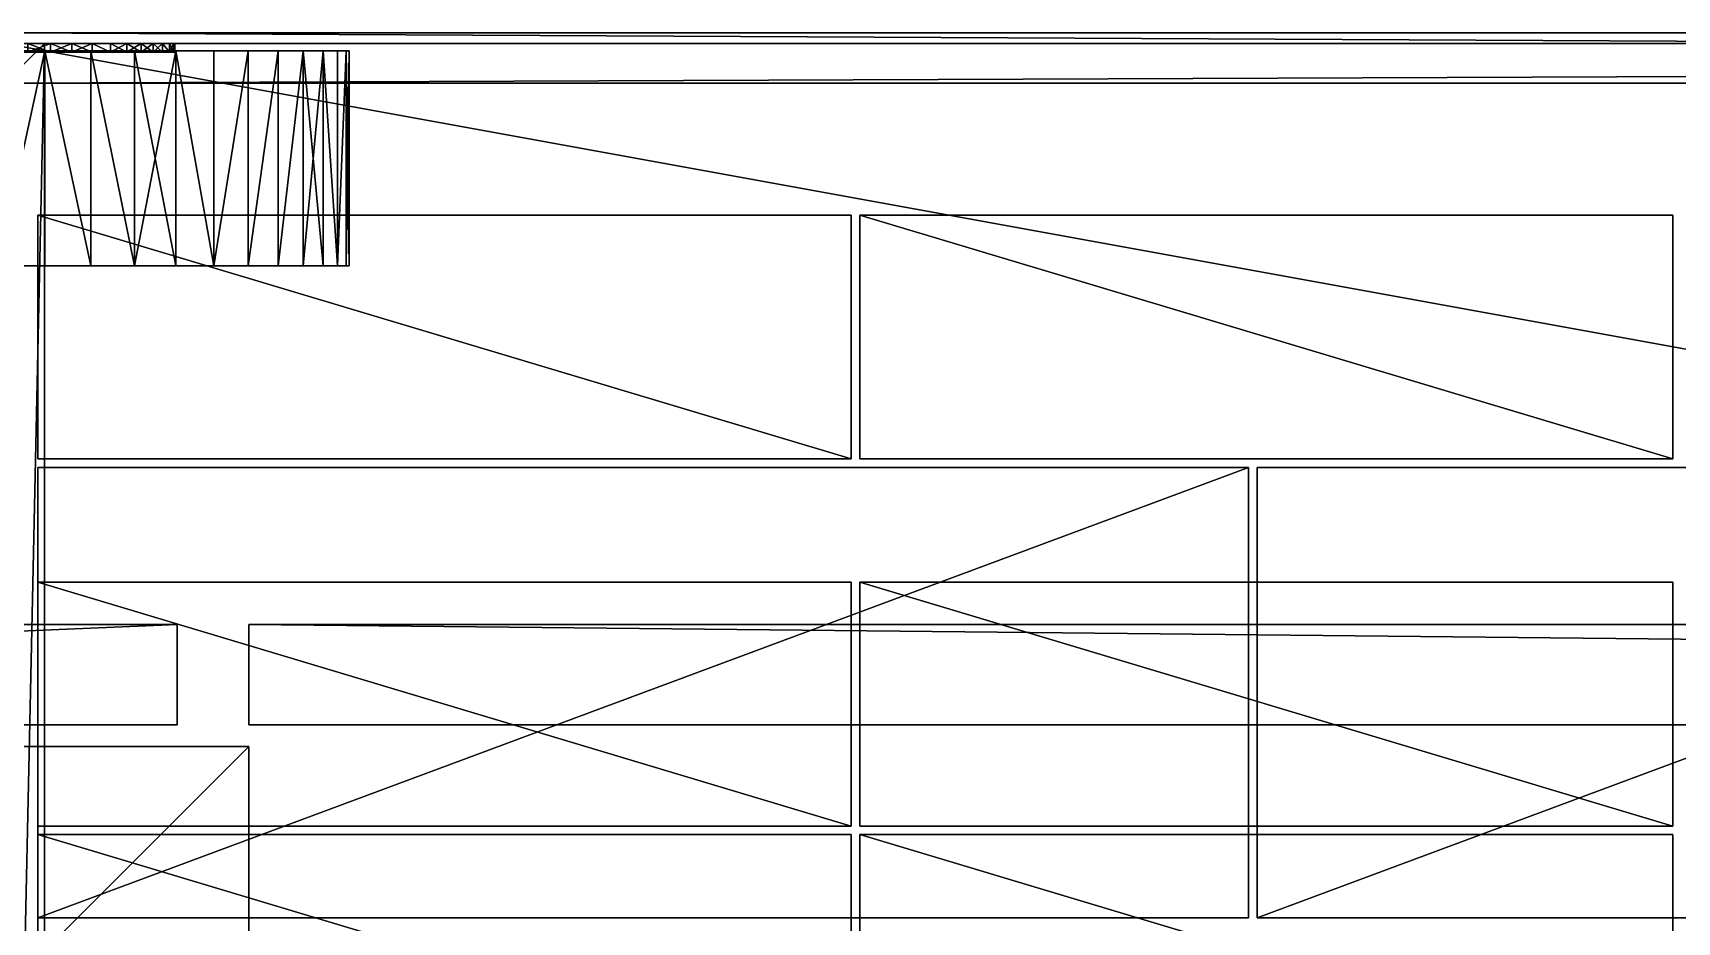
# Model space of a CAD drawing. Header units: millimetres. Extents: x -3100 to 14040, y -1280 to 1295.
# Drawn here: x -1 to 2292, y 55 to 1295 of the extents above; entities that cross this region are included whole.
import ezdxf

# ---------------------------------------------------------------- set-up
doc = ezdxf.new("R2010")
doc.units = ezdxf.units.MM

msp = doc.modelspace()

# ---------------------------------------------------------------- linework, layer by layer
at = {"layer": 'CAD_75LAB'}
for points in [[(14040, 1295, 1250), (-40, 1295, 1250), (-40, 1295, 1320)], [(14040, 1295, 1320), (14040, 1295, 1250), (-40, 1295, 1320)], [(14040, 1225, 1250), (-40, 1225, 1250), (-40, 1295, 1250)], [(14040, 1295, 1250), (14040, 1225, 1250), (-40, 1295, 1250)], [(14040, 1225, 1320), (-40, 1295, 1320), (-40, 1225, 1320)], [(14040, 1295, 1320), (-40, 1295, 1320), (14040, 1225, 1320)], [(435.91, 1270, 606.36), (-475.91, 1270, 152.33), (-50.18, 1270, 1077.7)], [(435.91, 1270, 606.36), (-50.18, 1270, 2.3), (-475.91, 1270, 152.33)], [(23.38, 1280, 269.84), (-41.02, 1280, 248.92), (-207.75, 1280, 263.24)], [(81.36, 1280, 304.81), (23.38, 1280, 269.84), (-207.75, 1280, 263.24)], [(23.38, 1280, 810.16), (-207.75, 1280, 263.24), (-175.5, 1280, 827.24)], [(23.38, 1280, 810.16), (81.36, 1280, 304.81), (-207.75, 1280, 263.24)], [(23.38, 1268, 269.84), (-207.75, 1268, 263.24), (-41.02, 1268, 248.92)], [(81.36, 1268, 304.81), (-207.75, 1268, 263.24), (23.38, 1268, 269.84)], [(23.38, 1268, 810.16), (-175.5, 1268, 827.24), (-207.75, 1268, 263.24)], [(23.38, 1268, 810.16), (-207.75, 1268, 263.24), (81.36, 1268, 304.81)], [(23.38, 1280, 810.16), (-175.5, 1280, 827.24), (-41.02, 1280, 831.08)], [(23.38, 1268, 810.16), (-41.02, 1268, 831.08), (-175.5, 1268, 827.24)], [(-50.18, 970, 1077.7), (15.52, 970, 1067.5), (15.52, 1270, 1067.5)], [(-50.18, 970, 1077.7), (15.52, 1270, 1067.5), (-50.18, 1270, 1077.7)], [(-50.18, 970, 2.3), (-50.18, 1270, 2.3), (15.52, 1270, 12.5)], [(15.52, 970, 12.5), (-50.18, 970, 2.3), (15.52, 1270, 12.5)], [(198.28, 1270, 89.85), (15.52, 1270, 12.5), (-50.18, 1270, 2.3)], [(435.91, 1270, 606.36), (198.28, 1270, 89.85), (-50.18, 1270, 2.3)], [(140.7, 1270, 1023.39), (-50.18, 1270, 1077.7), (15.52, 1270, 1067.5)], [(198.28, 1270, 990.15), (-50.18, 1270, 1077.7), (140.7, 1270, 1023.39)], [(299.06, 1270, 903.8), (-50.18, 1270, 1077.7), (198.28, 1270, 990.15)], [(299.06, 1270, 903.8), (435.91, 1270, 606.36), (-50.18, 1270, 1077.7)], [(23.38, 1280, 269.84), (-8.22, 1280, 257.54), (-41.02, 1280, 248.92)], [(23.38, 1280, 810.16), (-41.02, 1280, 831.08), (-8.22, 1280, 822.46)], [(23.38, 1268, 269.84), (-41.02, 1268, 248.92), (-8.22, 1268, 257.54)], [(23.38, 1268, 810.16), (-8.22, 1268, 822.46), (-41.02, 1268, 831.08)], [(14040, 1280, 1160), (-40, 1280, 1160), (-40, 1280, 1250)], [(14040, 1280, 1250), (14040, 1280, 1160), (-40, 1280, 1250)], [(14040, -1280, 1160), (-40, -1280, 1160), (-40, 1280, 1160)], [(14040, 1280, 1160), (14040, -1280, 1160), (-40, 1280, 1160)], [(14040, -1280, 1250), (-40, 1280, 1250), (-40, -1280, 1250)], [(14040, 1280, 1250), (-40, 1280, 1250), (14040, -1280, 1250)], [(-40, 1280, 3940), (15, 1280, 1250), (-40, 1280, 1250)], [(15, 1280, 3940), (15, 1280, 1250), (-40, 1280, 3940)], [(15, 1280, 1250), (-40, 1225, 1250), (-40, 1280, 1250)], [(15, 1280, 1250), (15, 1225, 1250), (-40, 1225, 1250)], [(15, 1280, 3940), (-40, 1280, 3940), (-40, 1225, 3940)], [(15, 1280, 3940), (-40, 1225, 3940), (15, 1225, 3940)], [(14040, 1280, 3995), (14040, 1280, 3940), (-40, 1280, 3940)], [(14040, 1280, 3995), (-40, 1280, 3940), (-40, 1280, 3995)], [(14040, 1280, 3940), (-40, 1225, 3940), (-40, 1280, 3940)], [(14040, 1280, 3940), (14040, 1225, 3940), (-40, 1225, 3940)], [(14040, 1280, 3995), (-40, 1280, 3995), (-40, 1225, 3995)], [(14040, 1280, 3995), (-40, 1225, 3995), (14040, 1225, 3995)], [(15, 1280, 3995), (15, 1280, 3940), (-40, 1280, 3940)], [(15, 1280, 3995), (-40, 1280, 3940), (-40, 1280, 3995)], [(15, 1280, 3940), (-40, -1280, 3940), (-40, 1280, 3940)], [(15, 1280, 3940), (15, -1280, 3940), (-40, -1280, 3940)], [(15, 1280, 3995), (-40, 1280, 3995), (-40, -1280, 3995)], [(15, 1280, 3995), (-40, -1280, 3995), (15, -1280, 3995)], [(-8.22, 1268, 822.46), (23.38, 1268, 810.16), (23.38, 1280, 810.16)], [(-8.22, 1268, 822.46), (23.38, 1280, 810.16), (-8.22, 1280, 822.46)], [(23.38, 1268, 269.84), (-8.22, 1280, 257.54), (23.38, 1280, 269.84)], [(23.38, 1268, 269.84), (-8.22, 1268, 257.54), (-8.22, 1280, 257.54)], [(15, 1280, 3940), (15, 1225, 1250), (15, 1280, 1250)], [(15, 1225, 3940), (15, 1225, 1250), (15, 1280, 3940)], [(15, -1280, 3995), (15, -1280, 3940), (15, 1280, 3940)], [(15, -1280, 3995), (15, 1280, 3940), (15, 1280, 3995)], [(79.47, 970, 1049.3), (79.47, 1270, 1049.3), (15.52, 1270, 1067.5)], [(15.52, 970, 1067.5), (79.47, 970, 1049.3), (15.52, 1270, 1067.5)], [(79.47, 970, 30.7), (15.52, 970, 12.5), (15.52, 1270, 12.5)], [(79.47, 970, 30.7), (15.52, 1270, 12.5), (79.47, 1270, 30.7)], [(198.28, 1270, 89.85), (79.47, 1270, 30.7), (15.52, 1270, 12.5)], [(140.7, 1270, 1023.39), (15.52, 1270, 1067.5), (79.47, 1270, 1049.3)], [(23.38, 1268, 810.16), (53.37, 1268, 794.34), (53.37, 1280, 794.34)], [(23.38, 1268, 810.16), (53.37, 1280, 794.34), (23.38, 1280, 810.16)], [(53.37, 1268, 285.66), (23.38, 1280, 269.84), (53.37, 1280, 285.66)], [(53.37, 1268, 285.66), (23.38, 1268, 269.84), (23.38, 1280, 269.84)], [(81.36, 1280, 304.81), (53.37, 1280, 285.66), (23.38, 1280, 269.84)], [(23.38, 1280, 810.16), (189.28, 1280, 607.27), (81.36, 1280, 304.81)], [(53.37, 1280, 794.34), (189.28, 1280, 607.27), (23.38, 1280, 810.16)], [(81.36, 1268, 304.81), (23.38, 1268, 269.84), (53.37, 1268, 285.66)], [(23.38, 1268, 810.16), (81.36, 1268, 304.81), (189.28, 1268, 607.27)], [(53.37, 1268, 794.34), (23.38, 1268, 810.16), (189.28, 1268, 607.27)], [(53.37, 1268, 794.34), (81.36, 1268, 775.19), (81.36, 1280, 775.19)], [(53.37, 1268, 794.34), (81.36, 1280, 775.19), (53.37, 1280, 794.34)], [(81.36, 1268, 304.81), (53.37, 1268, 285.66), (53.37, 1280, 285.66)], [(81.36, 1268, 304.81), (53.37, 1280, 285.66), (81.36, 1280, 304.81)], [(149.85, 1280, 700.57), (189.28, 1280, 607.27), (53.37, 1280, 794.34)], [(106.99, 1280, 752.99), (53.37, 1280, 794.34), (81.36, 1280, 775.19)], [(106.99, 1280, 752.99), (149.85, 1280, 700.57), (53.37, 1280, 794.34)], [(149.85, 1268, 700.57), (53.37, 1268, 794.34), (189.28, 1268, 607.27)], [(106.99, 1268, 752.99), (81.36, 1268, 775.19), (53.37, 1268, 794.34)], [(106.99, 1268, 752.99), (53.37, 1268, 794.34), (149.85, 1268, 700.57)], [(140.7, 970, 1023.39), (140.7, 1270, 1023.39), (79.47, 1270, 1049.3)], [(79.47, 970, 1049.3), (140.7, 970, 1023.39), (79.47, 1270, 1049.3)], [(140.7, 970, 56.61), (79.47, 970, 30.7), (79.47, 1270, 30.7)], [(140.7, 970, 56.61), (79.47, 1270, 30.7), (140.7, 1270, 56.61)], [(198.28, 1270, 89.85), (140.7, 1270, 56.61), (79.47, 1270, 30.7)], [(106.99, 1268, 752.99), (106.99, 1280, 752.99), (81.36, 1280, 775.19)], [(81.36, 1268, 775.19), (106.99, 1268, 752.99), (81.36, 1280, 775.19)], [(106.99, 1268, 327.01), (81.36, 1268, 304.81), (81.36, 1280, 304.81)], [(106.99, 1268, 327.01), (81.36, 1280, 304.81), (106.99, 1280, 327.01)], [(189.28, 1280, 472.73), (106.99, 1280, 327.01), (81.36, 1280, 304.81)], [(189.28, 1280, 607.27), (189.28, 1280, 472.73), (81.36, 1280, 304.81)], [(189.28, 1268, 472.73), (81.36, 1268, 304.81), (106.99, 1268, 327.01)], [(189.28, 1268, 607.27), (81.36, 1268, 304.81), (189.28, 1268, 472.73)], [(129.92, 1268, 728), (129.92, 1280, 728), (106.99, 1280, 752.99)], [(106.99, 1268, 752.99), (129.92, 1268, 728), (106.99, 1280, 752.99)], [(106.99, 1268, 327.01), (106.99, 1280, 327.01), (129.92, 1280, 352)], [(129.92, 1268, 352), (106.99, 1268, 327.01), (129.92, 1280, 352)], [(149.85, 1280, 379.43), (129.92, 1280, 352), (106.99, 1280, 327.01)], [(166.53, 1280, 408.96), (149.85, 1280, 379.43), (106.99, 1280, 327.01)], [(179.73, 1280, 440.19), (166.53, 1280, 408.96), (106.99, 1280, 327.01)], [(189.28, 1280, 472.73), (179.73, 1280, 440.19), (106.99, 1280, 327.01)], [(106.99, 1280, 752.99), (129.92, 1280, 728), (149.85, 1280, 700.57)], [(149.85, 1268, 379.43), (106.99, 1268, 327.01), (129.92, 1268, 352)], [(166.53, 1268, 408.96), (106.99, 1268, 327.01), (149.85, 1268, 379.43)], [(179.73, 1268, 440.19), (106.99, 1268, 327.01), (166.53, 1268, 408.96)], [(189.28, 1268, 472.73), (106.99, 1268, 327.01), (179.73, 1268, 440.19)], [(106.99, 1268, 752.99), (149.85, 1268, 700.57), (129.92, 1268, 728)], [(129.92, 1268, 728), (149.85, 1268, 700.57), (149.85, 1280, 700.57)], [(129.92, 1268, 728), (149.85, 1280, 700.57), (129.92, 1280, 728)], [(149.85, 1268, 379.43), (129.92, 1280, 352), (149.85, 1280, 379.43)], [(149.85, 1268, 379.43), (129.92, 1268, 352), (129.92, 1280, 352)], [(140.7, 970, 1023.39), (198.28, 970, 990.15), (198.28, 1270, 990.15)], [(140.7, 970, 1023.39), (198.28, 1270, 990.15), (140.7, 1270, 1023.39)], [(198.28, 970, 89.85), (140.7, 970, 56.61), (140.7, 1270, 56.61)], [(198.28, 970, 89.85), (140.7, 1270, 56.61), (198.28, 1270, 89.85)], [(149.85, 1268, 700.57), (166.53, 1268, 671.04), (166.53, 1280, 671.04)], [(149.85, 1268, 700.57), (166.53, 1280, 671.04), (149.85, 1280, 700.57)], [(166.53, 1268, 408.96), (149.85, 1280, 379.43), (166.53, 1280, 408.96)], [(166.53, 1268, 408.96), (149.85, 1268, 379.43), (149.85, 1280, 379.43)], [(149.85, 1280, 700.57), (166.53, 1280, 671.04), (189.28, 1280, 607.27)], [(149.85, 1268, 700.57), (189.28, 1268, 607.27), (166.53, 1268, 671.04)], [(179.73, 1268, 639.81), (179.73, 1280, 639.81), (166.53, 1280, 671.04)], [(166.53, 1268, 671.04), (179.73, 1268, 639.81), (166.53, 1280, 671.04)], [(166.53, 1268, 408.96), (166.53, 1280, 408.96), (179.73, 1280, 440.19)], [(179.73, 1268, 440.19), (166.53, 1268, 408.96), (179.73, 1280, 440.19)], [(166.53, 1280, 671.04), (179.73, 1280, 639.81), (189.28, 1280, 607.27)], [(166.53, 1268, 671.04), (189.28, 1268, 607.27), (179.73, 1268, 639.81)], [(189.28, 1268, 607.27), (189.28, 1280, 607.27), (179.73, 1280, 639.81)], [(179.73, 1268, 639.81), (189.28, 1268, 607.27), (179.73, 1280, 639.81)], [(189.28, 1268, 472.73), (179.73, 1280, 440.19), (189.28, 1280, 472.73)], [(189.28, 1268, 472.73), (179.73, 1268, 440.19), (179.73, 1280, 440.19)], [(189.28, 1268, 607.27), (195.06, 1268, 573.86), (195.06, 1280, 573.86)], [(189.28, 1268, 607.27), (195.06, 1280, 573.86), (189.28, 1280, 607.27)], [(195.06, 1268, 506.14), (189.28, 1280, 472.73), (195.06, 1280, 506.14)], [(195.06, 1268, 506.14), (189.28, 1268, 472.73), (189.28, 1280, 472.73)], [(197, 1280, 540), (195.06, 1280, 506.14), (189.28, 1280, 472.73)], [(195.06, 1280, 573.86), (197, 1280, 540), (189.28, 1280, 472.73)], [(189.28, 1280, 607.27), (195.06, 1280, 573.86), (189.28, 1280, 472.73)], [(197, 1268, 540), (189.28, 1268, 472.73), (195.06, 1268, 506.14)], [(195.06, 1268, 573.86), (189.28, 1268, 472.73), (197, 1268, 540)], [(189.28, 1268, 607.27), (189.28, 1268, 472.73), (195.06, 1268, 573.86)], [(195.06, 1268, 573.86), (197, 1268, 540), (197, 1280, 540)], [(195.06, 1268, 573.86), (197, 1280, 540), (195.06, 1280, 573.86)], [(197, 1268, 540), (195.06, 1280, 506.14), (197, 1280, 540)], [(197, 1268, 540), (195.06, 1268, 506.14), (195.06, 1280, 506.14)], [(251.33, 970, 950.08), (251.33, 1270, 950.08), (198.28, 1270, 990.15)], [(198.28, 970, 990.15), (251.33, 970, 950.08), (198.28, 1270, 990.15)], [(251.33, 970, 129.92), (198.28, 970, 89.85), (198.28, 1270, 89.85)], [(251.33, 970, 129.92), (198.28, 1270, 89.85), (251.33, 1270, 129.92)], [(435.91, 1270, 606.36), (251.33, 1270, 129.92), (198.28, 1270, 89.85)], [(299.06, 1270, 903.8), (198.28, 1270, 990.15), (251.33, 1270, 950.08)], [(251.33, 970, 950.08), (299.06, 970, 903.8), (299.06, 1270, 903.8)], [(251.33, 970, 950.08), (299.06, 1270, 903.8), (251.33, 1270, 950.08)], [(251.33, 970, 129.92), (251.33, 1270, 129.92), (299.06, 1270, 176.2)], [(299.06, 970, 176.2), (251.33, 970, 129.92), (299.06, 1270, 176.2)], [(340.75, 1270, 228), (299.06, 1270, 176.2), (251.33, 1270, 129.92)], [(435.91, 1270, 606.36), (340.75, 1270, 228), (251.33, 1270, 129.92)], [(299.06, 970, 903.8), (340.75, 970, 852), (340.75, 1270, 852)], [(299.06, 970, 903.8), (340.75, 1270, 852), (299.06, 1270, 903.8)], [(299.06, 970, 176.2), (299.06, 1270, 176.2), (340.75, 1270, 228)], [(340.75, 970, 228), (299.06, 970, 176.2), (340.75, 1270, 228)], [(299.06, 1270, 903.8), (403.54, 1270, 735.07), (435.91, 1270, 606.36)], [(299.06, 1270, 903.8), (340.75, 1270, 852), (403.54, 1270, 735.07)], [(340.75, 970, 852), (375.75, 970, 795.47), (375.75, 1270, 795.47)], [(340.75, 970, 852), (375.75, 1270, 795.47), (340.75, 1270, 852)], [(340.75, 970, 228), (340.75, 1270, 228), (375.75, 1270, 284.53)], [(375.75, 970, 284.53), (340.75, 970, 228), (375.75, 1270, 284.53)], [(435.91, 1270, 606.36), (375.75, 1270, 284.53), (340.75, 1270, 228)], [(340.75, 1270, 852), (375.75, 1270, 795.47), (403.54, 1270, 735.07)], [(375.75, 970, 795.47), (403.54, 970, 735.07), (403.54, 1270, 735.07)], [(375.75, 970, 795.47), (403.54, 1270, 735.07), (375.75, 1270, 795.47)], [(403.54, 970, 344.93), (375.75, 970, 284.53), (375.75, 1270, 284.53)], [(403.54, 970, 344.93), (375.75, 1270, 284.53), (403.54, 1270, 344.93)], [(423.69, 1270, 408.29), (403.54, 1270, 344.93), (375.75, 1270, 284.53)], [(440, 1270, 540), (423.69, 1270, 408.29), (375.75, 1270, 284.53)], [(435.91, 1270, 606.36), (440, 1270, 540), (375.75, 1270, 284.53)], [(423.69, 970, 671.71), (423.69, 1270, 671.71), (403.54, 1270, 735.07)], [(403.54, 970, 735.07), (423.69, 970, 671.71), (403.54, 1270, 735.07)], [(423.69, 970, 408.29), (403.54, 1270, 344.93), (423.69, 1270, 408.29)], [(423.69, 970, 408.29), (403.54, 970, 344.93), (403.54, 1270, 344.93)], [(403.54, 1270, 735.07), (423.69, 1270, 671.71), (435.91, 1270, 606.36)], [(423.69, 970, 671.71), (435.91, 970, 606.36), (435.91, 1270, 606.36)], [(423.69, 970, 671.71), (435.91, 1270, 606.36), (423.69, 1270, 671.71)], [(423.69, 970, 408.29), (423.69, 1270, 408.29), (435.91, 1270, 473.64)], [(435.91, 970, 473.64), (423.69, 970, 408.29), (435.91, 1270, 473.64)], [(440, 1270, 540), (435.91, 1270, 473.64), (423.69, 1270, 408.29)], [(440, 970, 540), (440, 1270, 540), (435.91, 1270, 606.36)], [(435.91, 970, 606.36), (440, 970, 540), (435.91, 1270, 606.36)], [(435.91, 970, 473.64), (435.91, 1270, 473.64), (440, 1270, 540)], [(440, 970, 540), (435.91, 970, 473.64), (440, 1270, 540)], [(-40, 1225, 3940), (-40, 1225, 1250), (15, 1225, 1250)], [(15, 1225, 3940), (-40, 1225, 3940), (15, 1225, 1250)], [(14040, 1225, 3995), (-40, 1225, 3940), (14040, 1225, 3940)], [(14040, 1225, 3995), (-40, 1225, 3995), (-40, 1225, 3940)], [(14040, 1225, 1250), (-40, 1225, 1320), (-40, 1225, 1250)], [(14040, 1225, 1320), (-40, 1225, 1320), (14040, 1225, 1250)], [(6, 701, 1459), (6, 1041, 1253), (6, 701, 1253)], [(6, 701, 1459), (6, 1041, 1459), (6, 1041, 1253)], [(1140, 1041, 1253), (6, 1041, 1253), (6, 1041, 1459)], [(1140, 1041, 1459), (1140, 1041, 1253), (6, 1041, 1459)], [(1140, 701, 1253), (6, 701, 1253), (6, 1041, 1253)], [(1140, 1041, 1253), (1140, 701, 1253), (6, 1041, 1253)], [(1140, 701, 1459), (6, 1041, 1459), (6, 701, 1459)], [(1140, 1041, 1459), (6, 1041, 1459), (1140, 701, 1459)], [(6, 701, 1671), (6, 1041, 1465), (6, 701, 1465)], [(6, 701, 1671), (6, 1041, 1671), (6, 1041, 1465)], [(1140, 1041, 1465), (6, 1041, 1465), (6, 1041, 1671)], [(1140, 1041, 1671), (1140, 1041, 1465), (6, 1041, 1671)], [(1140, 701, 1465), (6, 701, 1465), (6, 1041, 1465)], [(1140, 1041, 1465), (1140, 701, 1465), (6, 1041, 1465)], [(1140, 701, 1671), (6, 1041, 1671), (6, 701, 1671)], [(1140, 1041, 1671), (6, 1041, 1671), (1140, 701, 1671)], [(6, 701, 1883), (6, 1041, 1677), (6, 701, 1677)], [(6, 701, 1883), (6, 1041, 1883), (6, 1041, 1677)], [(1140, 1041, 1677), (6, 1041, 1677), (6, 1041, 1883)], [(1140, 1041, 1883), (1140, 1041, 1677), (6, 1041, 1883)], [(1140, 701, 1677), (6, 701, 1677), (6, 1041, 1677)], [(1140, 1041, 1677), (1140, 701, 1677), (6, 1041, 1677)], [(1140, 701, 1883), (6, 1041, 1883), (6, 701, 1883)], [(1140, 1041, 1883), (6, 1041, 1883), (1140, 701, 1883)], [(6, 701, 2095), (6, 1041, 1889), (6, 701, 1889)], [(6, 701, 2095), (6, 1041, 2095), (6, 1041, 1889)], [(1140, 1041, 1889), (6, 1041, 1889), (6, 1041, 2095)], [(1140, 1041, 2095), (1140, 1041, 1889), (6, 1041, 2095)], [(1140, 701, 1889), (6, 701, 1889), (6, 1041, 1889)], [(1140, 1041, 1889), (1140, 701, 1889), (6, 1041, 1889)], [(1140, 701, 2095), (6, 1041, 2095), (6, 701, 2095)], [(1140, 1041, 2095), (6, 1041, 2095), (1140, 701, 2095)], [(6, 701, 2307), (6, 1041, 2101), (6, 701, 2101)], [(6, 701, 2307), (6, 1041, 2307), (6, 1041, 2101)], [(1140, 1041, 2101), (6, 1041, 2101), (6, 1041, 2307)], [(1140, 1041, 2307), (1140, 1041, 2101), (6, 1041, 2307)], [(1140, 701, 2101), (6, 701, 2101), (6, 1041, 2101)], [(1140, 1041, 2101), (1140, 701, 2101), (6, 1041, 2101)], [(1140, 701, 2307), (6, 1041, 2307), (6, 701, 2307)], [(1140, 1041, 2307), (6, 1041, 2307), (1140, 701, 2307)], [(6, 701, 2519), (6, 1041, 2313), (6, 701, 2313)], [(6, 701, 2519), (6, 1041, 2519), (6, 1041, 2313)], [(1140, 1041, 2313), (6, 1041, 2313), (6, 1041, 2519)], [(1140, 1041, 2519), (1140, 1041, 2313), (6, 1041, 2519)], [(1140, 701, 2313), (6, 701, 2313), (6, 1041, 2313)], [(1140, 1041, 2313), (1140, 701, 2313), (6, 1041, 2313)], [(1140, 701, 2519), (6, 1041, 2519), (6, 701, 2519)], [(1140, 1041, 2519), (6, 1041, 2519), (1140, 701, 2519)], [(6, 701, 2731), (6, 1041, 2525), (6, 701, 2525)], [(6, 701, 2731), (6, 1041, 2731), (6, 1041, 2525)], [(1140, 1041, 2525), (6, 1041, 2525), (6, 1041, 2731)], [(1140, 1041, 2731), (1140, 1041, 2525), (6, 1041, 2731)], [(1140, 701, 2525), (6, 701, 2525), (6, 1041, 2525)], [(1140, 1041, 2525), (1140, 701, 2525), (6, 1041, 2525)], [(1140, 701, 2731), (6, 1041, 2731), (6, 701, 2731)], [(1140, 1041, 2731), (6, 1041, 2731), (1140, 701, 2731)], [(6, 701, 2943), (6, 1041, 2737), (6, 701, 2737)], [(6, 701, 2943), (6, 1041, 2943), (6, 1041, 2737)], [(1140, 1041, 2737), (6, 1041, 2737), (6, 1041, 2943)], [(1140, 1041, 2943), (1140, 1041, 2737), (6, 1041, 2943)], [(1140, 701, 2737), (6, 701, 2737), (6, 1041, 2737)], [(1140, 1041, 2737), (1140, 701, 2737), (6, 1041, 2737)], [(1140, 701, 2943), (6, 1041, 2943), (6, 701, 2943)], [(1140, 1041, 2943), (6, 1041, 2943), (1140, 701, 2943)], [(6, 701, 3155), (6, 1041, 2949), (6, 701, 2949)], [(6, 701, 3155), (6, 1041, 3155), (6, 1041, 2949)], [(1140, 1041, 2949), (6, 1041, 2949), (6, 1041, 3155)], [(1140, 1041, 3155), (1140, 1041, 2949), (6, 1041, 3155)], [(1140, 701, 2949), (6, 701, 2949), (6, 1041, 2949)], [(1140, 1041, 2949), (1140, 701, 2949), (6, 1041, 2949)], [(1140, 701, 3155), (6, 1041, 3155), (6, 701, 3155)], [(1140, 1041, 3155), (6, 1041, 3155), (1140, 701, 3155)], [(6, 701, 3367), (6, 1041, 3161), (6, 701, 3161)], [(6, 701, 3367), (6, 1041, 3367), (6, 1041, 3161)], [(1140, 1041, 3161), (6, 1041, 3161), (6, 1041, 3367)], [(1140, 1041, 3367), (1140, 1041, 3161), (6, 1041, 3367)], [(1140, 701, 3161), (6, 701, 3161), (6, 1041, 3161)], [(1140, 1041, 3161), (1140, 701, 3161), (6, 1041, 3161)], [(1140, 701, 3367), (6, 1041, 3367), (6, 701, 3367)], [(1140, 1041, 3367), (6, 1041, 3367), (1140, 701, 3367)], [(6, 701, 3579), (6, 1041, 3373), (6, 701, 3373)], [(6, 701, 3579), (6, 1041, 3579), (6, 1041, 3373)], [(1140, 1041, 3373), (6, 1041, 3373), (6, 1041, 3579)], [(1140, 1041, 3579), (1140, 1041, 3373), (6, 1041, 3579)], [(1140, 701, 3373), (6, 701, 3373), (6, 1041, 3373)], [(1140, 1041, 3373), (1140, 701, 3373), (6, 1041, 3373)], [(1140, 701, 3579), (6, 1041, 3579), (6, 701, 3579)], [(1140, 1041, 3579), (6, 1041, 3579), (1140, 701, 3579)], [(6, 701, 3791), (6, 1041, 3585), (6, 701, 3585)], [(6, 701, 3791), (6, 1041, 3791), (6, 1041, 3585)], [(1140, 1041, 3585), (6, 1041, 3585), (6, 1041, 3791)], [(1140, 1041, 3791), (1140, 1041, 3585), (6, 1041, 3791)], [(1140, 701, 3585), (6, 701, 3585), (6, 1041, 3585)], [(1140, 1041, 3585), (1140, 701, 3585), (6, 1041, 3585)], [(1140, 701, 3791), (6, 1041, 3791), (6, 701, 3791)], [(1140, 1041, 3791), (6, 1041, 3791), (1140, 701, 3791)], [(1140, 701, 1459), (1140, 701, 1253), (1140, 1041, 1253)], [(1140, 701, 1459), (1140, 1041, 1253), (1140, 1041, 1459)], [(1140, 701, 1671), (1140, 701, 1465), (1140, 1041, 1465)], [(1140, 701, 1671), (1140, 1041, 1465), (1140, 1041, 1671)], [(1140, 701, 1883), (1140, 701, 1677), (1140, 1041, 1677)], [(1140, 701, 1883), (1140, 1041, 1677), (1140, 1041, 1883)], [(1140, 701, 2095), (1140, 701, 1889), (1140, 1041, 1889)], [(1140, 701, 2095), (1140, 1041, 1889), (1140, 1041, 2095)], [(1140, 701, 2307), (1140, 701, 2101), (1140, 1041, 2101)], [(1140, 701, 2307), (1140, 1041, 2101), (1140, 1041, 2307)], [(1140, 701, 2519), (1140, 701, 2313), (1140, 1041, 2313)], [(1140, 701, 2519), (1140, 1041, 2313), (1140, 1041, 2519)], [(1140, 701, 2731), (1140, 701, 2525), (1140, 1041, 2525)], [(1140, 701, 2731), (1140, 1041, 2525), (1140, 1041, 2731)], [(1140, 701, 2943), (1140, 701, 2737), (1140, 1041, 2737)], [(1140, 701, 2943), (1140, 1041, 2737), (1140, 1041, 2943)], [(1140, 701, 3155), (1140, 701, 2949), (1140, 1041, 2949)], [(1140, 701, 3155), (1140, 1041, 2949), (1140, 1041, 3155)], [(1140, 701, 3367), (1140, 701, 3161), (1140, 1041, 3161)], [(1140, 701, 3367), (1140, 1041, 3161), (1140, 1041, 3367)], [(1140, 701, 3579), (1140, 701, 3373), (1140, 1041, 3373)], [(1140, 701, 3579), (1140, 1041, 3373), (1140, 1041, 3579)], [(1140, 701, 3791), (1140, 701, 3585), (1140, 1041, 3585)], [(1140, 701, 3791), (1140, 1041, 3585), (1140, 1041, 3791)], [(1152, 701, 1459), (1152, 1041, 1253), (1152, 701, 1253)], [(1152, 701, 1459), (1152, 1041, 1459), (1152, 1041, 1253)], [(2286, 1041, 1253), (1152, 1041, 1253), (1152, 1041, 1459)], [(2286, 1041, 1459), (2286, 1041, 1253), (1152, 1041, 1459)], [(2286, 701, 1253), (1152, 701, 1253), (1152, 1041, 1253)], [(2286, 1041, 1253), (2286, 701, 1253), (1152, 1041, 1253)], [(2286, 701, 1459), (1152, 1041, 1459), (1152, 701, 1459)], [(2286, 1041, 1459), (1152, 1041, 1459), (2286, 701, 1459)], [(1152, 701, 1671), (1152, 1041, 1465), (1152, 701, 1465)], [(1152, 701, 1671), (1152, 1041, 1671), (1152, 1041, 1465)], [(2286, 1041, 1465), (1152, 1041, 1465), (1152, 1041, 1671)], [(2286, 1041, 1671), (2286, 1041, 1465), (1152, 1041, 1671)], [(2286, 701, 1465), (1152, 701, 1465), (1152, 1041, 1465)], [(2286, 1041, 1465), (2286, 701, 1465), (1152, 1041, 1465)], [(2286, 701, 1671), (1152, 1041, 1671), (1152, 701, 1671)], [(2286, 1041, 1671), (1152, 1041, 1671), (2286, 701, 1671)], [(1152, 701, 1883), (1152, 1041, 1677), (1152, 701, 1677)], [(1152, 701, 1883), (1152, 1041, 1883), (1152, 1041, 1677)], [(2286, 1041, 1677), (1152, 1041, 1677), (1152, 1041, 1883)], [(2286, 1041, 1883), (2286, 1041, 1677), (1152, 1041, 1883)], [(2286, 701, 1677), (1152, 701, 1677), (1152, 1041, 1677)], [(2286, 1041, 1677), (2286, 701, 1677), (1152, 1041, 1677)], [(2286, 701, 1883), (1152, 1041, 1883), (1152, 701, 1883)], [(2286, 1041, 1883), (1152, 1041, 1883), (2286, 701, 1883)], [(1152, 701, 2095), (1152, 1041, 1889), (1152, 701, 1889)], [(1152, 701, 2095), (1152, 1041, 2095), (1152, 1041, 1889)], [(2286, 1041, 1889), (1152, 1041, 1889), (1152, 1041, 2095)], [(2286, 1041, 2095), (2286, 1041, 1889), (1152, 1041, 2095)], [(2286, 701, 1889), (1152, 701, 1889), (1152, 1041, 1889)], [(2286, 1041, 1889), (2286, 701, 1889), (1152, 1041, 1889)], [(2286, 701, 2095), (1152, 1041, 2095), (1152, 701, 2095)], [(2286, 1041, 2095), (1152, 1041, 2095), (2286, 701, 2095)], [(1152, 701, 2307), (1152, 1041, 2101), (1152, 701, 2101)], [(1152, 701, 2307), (1152, 1041, 2307), (1152, 1041, 2101)], [(2286, 1041, 2101), (1152, 1041, 2101), (1152, 1041, 2307)], [(2286, 1041, 2307), (2286, 1041, 2101), (1152, 1041, 2307)], [(2286, 701, 2101), (1152, 701, 2101), (1152, 1041, 2101)], [(2286, 1041, 2101), (2286, 701, 2101), (1152, 1041, 2101)], [(2286, 701, 2307), (1152, 1041, 2307), (1152, 701, 2307)], [(2286, 1041, 2307), (1152, 1041, 2307), (2286, 701, 2307)], [(1152, 701, 2519), (1152, 1041, 2313), (1152, 701, 2313)], [(1152, 701, 2519), (1152, 1041, 2519), (1152, 1041, 2313)], [(2286, 1041, 2313), (1152, 1041, 2313), (1152, 1041, 2519)], [(2286, 1041, 2519), (2286, 1041, 2313), (1152, 1041, 2519)], [(2286, 701, 2313), (1152, 701, 2313), (1152, 1041, 2313)], [(2286, 1041, 2313), (2286, 701, 2313), (1152, 1041, 2313)], [(2286, 701, 2519), (1152, 1041, 2519), (1152, 701, 2519)], [(2286, 1041, 2519), (1152, 1041, 2519), (2286, 701, 2519)], [(1152, 701, 2731), (1152, 1041, 2525), (1152, 701, 2525)], [(1152, 701, 2731), (1152, 1041, 2731), (1152, 1041, 2525)], [(2286, 1041, 2525), (1152, 1041, 2525), (1152, 1041, 2731)], [(2286, 1041, 2731), (2286, 1041, 2525), (1152, 1041, 2731)], [(2286, 701, 2525), (1152, 701, 2525), (1152, 1041, 2525)], [(2286, 1041, 2525), (2286, 701, 2525), (1152, 1041, 2525)], [(2286, 701, 2731), (1152, 1041, 2731), (1152, 701, 2731)], [(2286, 1041, 2731), (1152, 1041, 2731), (2286, 701, 2731)], [(1152, 701, 2943), (1152, 1041, 2737), (1152, 701, 2737)], [(1152, 701, 2943), (1152, 1041, 2943), (1152, 1041, 2737)], [(2286, 1041, 2737), (1152, 1041, 2737), (1152, 1041, 2943)], [(2286, 1041, 2943), (2286, 1041, 2737), (1152, 1041, 2943)], [(2286, 701, 2737), (1152, 701, 2737), (1152, 1041, 2737)], [(2286, 1041, 2737), (2286, 701, 2737), (1152, 1041, 2737)], [(2286, 701, 2943), (1152, 1041, 2943), (1152, 701, 2943)], [(2286, 1041, 2943), (1152, 1041, 2943), (2286, 701, 2943)], [(1152, 701, 3155), (1152, 1041, 2949), (1152, 701, 2949)], [(1152, 701, 3155), (1152, 1041, 3155), (1152, 1041, 2949)], [(2286, 1041, 2949), (1152, 1041, 2949), (1152, 1041, 3155)], [(2286, 1041, 3155), (2286, 1041, 2949), (1152, 1041, 3155)], [(2286, 701, 2949), (1152, 701, 2949), (1152, 1041, 2949)], [(2286, 1041, 2949), (2286, 701, 2949), (1152, 1041, 2949)], [(2286, 701, 3155), (1152, 1041, 3155), (1152, 701, 3155)], [(2286, 1041, 3155), (1152, 1041, 3155), (2286, 701, 3155)], [(1152, 701, 3367), (1152, 1041, 3161), (1152, 701, 3161)], [(1152, 701, 3367), (1152, 1041, 3367), (1152, 1041, 3161)], [(2286, 1041, 3161), (1152, 1041, 3161), (1152, 1041, 3367)], [(2286, 1041, 3367), (2286, 1041, 3161), (1152, 1041, 3367)], [(2286, 701, 3161), (1152, 701, 3161), (1152, 1041, 3161)], [(2286, 1041, 3161), (2286, 701, 3161), (1152, 1041, 3161)], [(2286, 701, 3367), (1152, 1041, 3367), (1152, 701, 3367)], [(2286, 1041, 3367), (1152, 1041, 3367), (2286, 701, 3367)], [(1152, 701, 3579), (1152, 1041, 3373), (1152, 701, 3373)], [(1152, 701, 3579), (1152, 1041, 3579), (1152, 1041, 3373)], [(2286, 1041, 3373), (1152, 1041, 3373), (1152, 1041, 3579)], [(2286, 1041, 3579), (2286, 1041, 3373), (1152, 1041, 3579)], [(2286, 701, 3373), (1152, 701, 3373), (1152, 1041, 3373)], [(2286, 1041, 3373), (2286, 701, 3373), (1152, 1041, 3373)], [(2286, 701, 3579), (1152, 1041, 3579), (1152, 701, 3579)], [(2286, 1041, 3579), (1152, 1041, 3579), (2286, 701, 3579)], [(1152, 701, 3791), (1152, 1041, 3585), (1152, 701, 3585)], [(1152, 701, 3791), (1152, 1041, 3791), (1152, 1041, 3585)], [(2286, 1041, 3585), (1152, 1041, 3585), (1152, 1041, 3791)], [(2286, 1041, 3791), (2286, 1041, 3585), (1152, 1041, 3791)], [(2286, 701, 3585), (1152, 701, 3585), (1152, 1041, 3585)], [(2286, 1041, 3585), (2286, 701, 3585), (1152, 1041, 3585)], [(2286, 701, 3791), (1152, 1041, 3791), (1152, 701, 3791)], [(2286, 1041, 3791), (1152, 1041, 3791), (2286, 701, 3791)], [(2286, 701, 1459), (2286, 701, 1253), (2286, 1041, 1253)], [(2286, 701, 1459), (2286, 1041, 1253), (2286, 1041, 1459)], [(2286, 701, 1671), (2286, 701, 1465), (2286, 1041, 1465)], [(2286, 701, 1671), (2286, 1041, 1465), (2286, 1041, 1671)], [(2286, 701, 1883), (2286, 701, 1677), (2286, 1041, 1677)], [(2286, 701, 1883), (2286, 1041, 1677), (2286, 1041, 1883)], [(2286, 701, 2095), (2286, 701, 1889), (2286, 1041, 1889)], [(2286, 701, 2095), (2286, 1041, 1889), (2286, 1041, 2095)], [(2286, 701, 2307), (2286, 701, 2101), (2286, 1041, 2101)], [(2286, 701, 2307), (2286, 1041, 2101), (2286, 1041, 2307)], [(2286, 701, 2519), (2286, 701, 2313), (2286, 1041, 2313)], [(2286, 701, 2519), (2286, 1041, 2313), (2286, 1041, 2519)], [(2286, 701, 2731), (2286, 701, 2525), (2286, 1041, 2525)], [(2286, 701, 2731), (2286, 1041, 2525), (2286, 1041, 2731)], [(2286, 701, 2943), (2286, 701, 2737), (2286, 1041, 2737)], [(2286, 701, 2943), (2286, 1041, 2737), (2286, 1041, 2943)], [(2286, 701, 3155), (2286, 701, 2949), (2286, 1041, 2949)], [(2286, 701, 3155), (2286, 1041, 2949), (2286, 1041, 3155)], [(2286, 701, 3367), (2286, 701, 3161), (2286, 1041, 3161)], [(2286, 701, 3367), (2286, 1041, 3161), (2286, 1041, 3367)], [(2286, 701, 3579), (2286, 701, 3373), (2286, 1041, 3373)], [(2286, 701, 3579), (2286, 1041, 3373), (2286, 1041, 3579)], [(2286, 701, 3791), (2286, 701, 3585), (2286, 1041, 3585)], [(2286, 701, 3791), (2286, 1041, 3585), (2286, 1041, 3791)], [(435.91, 970, 606.36), (-50.18, 970, 1077.7), (-475.91, 970, 152.33)], [(435.91, 970, 606.36), (-475.91, 970, 152.33), (-50.18, 970, 2.3)], [(198.28, 970, 89.85), (-50.18, 970, 2.3), (15.52, 970, 12.5)], [(435.91, 970, 606.36), (-50.18, 970, 2.3), (198.28, 970, 89.85)], [(140.7, 970, 1023.39), (15.52, 970, 1067.5), (-50.18, 970, 1077.7)], [(198.28, 970, 990.15), (140.7, 970, 1023.39), (-50.18, 970, 1077.7)], [(299.06, 970, 903.8), (198.28, 970, 990.15), (-50.18, 970, 1077.7)], [(299.06, 970, 903.8), (-50.18, 970, 1077.7), (435.91, 970, 606.36)], [(198.28, 970, 89.85), (15.52, 970, 12.5), (79.47, 970, 30.7)], [(140.7, 970, 1023.39), (79.47, 970, 1049.3), (15.52, 970, 1067.5)], [(198.28, 970, 89.85), (79.47, 970, 30.7), (140.7, 970, 56.61)], [(435.91, 970, 606.36), (198.28, 970, 89.85), (251.33, 970, 129.92)], [(299.06, 970, 903.8), (251.33, 970, 950.08), (198.28, 970, 990.15)], [(340.75, 970, 228), (251.33, 970, 129.92), (299.06, 970, 176.2)], [(435.91, 970, 606.36), (251.33, 970, 129.92), (340.75, 970, 228)], [(299.06, 970, 903.8), (435.91, 970, 606.36), (403.54, 970, 735.07)], [(299.06, 970, 903.8), (403.54, 970, 735.07), (340.75, 970, 852)], [(435.91, 970, 606.36), (340.75, 970, 228), (375.75, 970, 284.53)], [(340.75, 970, 852), (403.54, 970, 735.07), (375.75, 970, 795.47)], [(423.69, 970, 408.29), (375.75, 970, 284.53), (403.54, 970, 344.93)], [(440, 970, 540), (375.75, 970, 284.53), (423.69, 970, 408.29)], [(435.91, 970, 606.36), (375.75, 970, 284.53), (440, 970, 540)], [(403.54, 970, 735.07), (435.91, 970, 606.36), (423.69, 970, 671.71)], [(440, 970, 540), (423.69, 970, 408.29), (435.91, 970, 473.64)], [(1140, 701, 1253), (6, 701, 1459), (6, 701, 1253)], [(1140, 701, 1459), (6, 701, 1459), (1140, 701, 1253)], [(1140, 701, 1465), (6, 701, 1671), (6, 701, 1465)], [(1140, 701, 1671), (6, 701, 1671), (1140, 701, 1465)], [(1140, 701, 1677), (6, 701, 1883), (6, 701, 1677)], [(1140, 701, 1883), (6, 701, 1883), (1140, 701, 1677)], [(1140, 701, 1889), (6, 701, 2095), (6, 701, 1889)], [(1140, 701, 2095), (6, 701, 2095), (1140, 701, 1889)], [(1140, 701, 2101), (6, 701, 2307), (6, 701, 2101)], [(1140, 701, 2307), (6, 701, 2307), (1140, 701, 2101)], [(1140, 701, 2313), (6, 701, 2519), (6, 701, 2313)], [(1140, 701, 2519), (6, 701, 2519), (1140, 701, 2313)], [(1140, 701, 2525), (6, 701, 2731), (6, 701, 2525)], [(1140, 701, 2731), (6, 701, 2731), (1140, 701, 2525)], [(1140, 701, 2737), (6, 701, 2943), (6, 701, 2737)], [(1140, 701, 2943), (6, 701, 2943), (1140, 701, 2737)], [(1140, 701, 2949), (6, 701, 3155), (6, 701, 2949)], [(1140, 701, 3155), (6, 701, 3155), (1140, 701, 2949)], [(1140, 701, 3161), (6, 701, 3367), (6, 701, 3161)], [(1140, 701, 3367), (6, 701, 3367), (1140, 701, 3161)], [(1140, 701, 3373), (6, 701, 3579), (6, 701, 3373)], [(1140, 701, 3579), (6, 701, 3579), (1140, 701, 3373)], [(1140, 701, 3585), (6, 701, 3791), (6, 701, 3585)], [(1140, 701, 3791), (6, 701, 3791), (1140, 701, 3585)], [(6, 61, 1827), (6, 689, 1253), (6, 61, 1253)], [(6, 61, 1827), (6, 689, 1827), (6, 689, 1253)], [(1694, 689, 1827), (1694, 689, 1253), (6, 689, 1253)], [(1694, 689, 1827), (6, 689, 1253), (6, 689, 1827)], [(1694, 689, 1253), (6, 61, 1253), (6, 689, 1253)], [(1694, 689, 1253), (1694, 61, 1253), (6, 61, 1253)], [(1694, 689, 1827), (6, 689, 1827), (6, 61, 1827)], [(1694, 689, 1827), (6, 61, 1827), (1694, 61, 1827)], [(6, 61, 2407), (6, 689, 1833), (6, 61, 1833)], [(6, 61, 2407), (6, 689, 2407), (6, 689, 1833)], [(1694, 689, 2407), (1694, 689, 1833), (6, 689, 1833)], [(1694, 689, 2407), (6, 689, 1833), (6, 689, 2407)], [(1694, 689, 1833), (6, 61, 1833), (6, 689, 1833)], [(1694, 689, 1833), (1694, 61, 1833), (6, 61, 1833)], [(1694, 689, 2407), (6, 689, 2407), (6, 61, 2407)], [(1694, 689, 2407), (6, 61, 2407), (1694, 61, 2407)], [(6, 61, 2987), (6, 689, 2413), (6, 61, 2413)], [(6, 61, 2987), (6, 689, 2987), (6, 689, 2413)], [(1694, 689, 2987), (1694, 689, 2413), (6, 689, 2413)], [(1694, 689, 2987), (6, 689, 2413), (6, 689, 2987)], [(1694, 689, 2413), (6, 61, 2413), (6, 689, 2413)], [(1694, 689, 2413), (1694, 61, 2413), (6, 61, 2413)], [(1694, 689, 2987), (6, 689, 2987), (6, 61, 2987)], [(1694, 689, 2987), (6, 61, 2987), (1694, 61, 2987)], [(6, 61, 3567), (6, 689, 2993), (6, 61, 2993)], [(6, 61, 3567), (6, 689, 3567), (6, 689, 2993)], [(1694, 689, 3567), (1694, 689, 2993), (6, 689, 2993)], [(1694, 689, 3567), (6, 689, 2993), (6, 689, 3567)], [(1694, 689, 2993), (6, 61, 2993), (6, 689, 2993)], [(1694, 689, 2993), (1694, 61, 2993), (6, 61, 2993)], [(1694, 689, 3567), (6, 689, 3567), (6, 61, 3567)], [(1694, 689, 3567), (6, 61, 3567), (1694, 61, 3567)], [(2286, 701, 1253), (1152, 701, 1459), (1152, 701, 1253)], [(2286, 701, 1459), (1152, 701, 1459), (2286, 701, 1253)], [(2286, 701, 1465), (1152, 701, 1671), (1152, 701, 1465)], [(2286, 701, 1671), (1152, 701, 1671), (2286, 701, 1465)], [(2286, 701, 1677), (1152, 701, 1883), (1152, 701, 1677)], [(2286, 701, 1883), (1152, 701, 1883), (2286, 701, 1677)], [(2286, 701, 1889), (1152, 701, 2095), (1152, 701, 1889)], [(2286, 701, 2095), (1152, 701, 2095), (2286, 701, 1889)], [(2286, 701, 2101), (1152, 701, 2307), (1152, 701, 2101)], [(2286, 701, 2307), (1152, 701, 2307), (2286, 701, 2101)], [(2286, 701, 2313), (1152, 701, 2519), (1152, 701, 2313)], [(2286, 701, 2519), (1152, 701, 2519), (2286, 701, 2313)], [(2286, 701, 2525), (1152, 701, 2731), (1152, 701, 2525)], [(2286, 701, 2731), (1152, 701, 2731), (2286, 701, 2525)], [(2286, 701, 2737), (1152, 701, 2943), (1152, 701, 2737)], [(2286, 701, 2943), (1152, 701, 2943), (2286, 701, 2737)], [(2286, 701, 2949), (1152, 701, 3155), (1152, 701, 2949)], [(2286, 701, 3155), (1152, 701, 3155), (2286, 701, 2949)], [(2286, 701, 3161), (1152, 701, 3367), (1152, 701, 3161)], [(2286, 701, 3367), (1152, 701, 3367), (2286, 701, 3161)], [(2286, 701, 3373), (1152, 701, 3579), (1152, 701, 3373)], [(2286, 701, 3579), (1152, 701, 3579), (2286, 701, 3373)], [(2286, 701, 3585), (1152, 701, 3791), (1152, 701, 3585)], [(2286, 701, 3791), (1152, 701, 3791), (2286, 701, 3585)], [(1694, 61, 1827), (1694, 61, 1253), (1694, 689, 1253)], [(1694, 61, 1827), (1694, 689, 1253), (1694, 689, 1827)], [(1694, 61, 2407), (1694, 61, 1833), (1694, 689, 1833)], [(1694, 61, 2407), (1694, 689, 1833), (1694, 689, 2407)], [(1694, 61, 2987), (1694, 61, 2413), (1694, 689, 2413)], [(1694, 61, 2987), (1694, 689, 2413), (1694, 689, 2987)], [(1694, 61, 3567), (1694, 61, 2993), (1694, 689, 2993)], [(1694, 61, 3567), (1694, 689, 2993), (1694, 689, 3567)], [(1706, 61, 1827), (1706, 689, 1253), (1706, 61, 1253)], [(1706, 61, 1827), (1706, 689, 1827), (1706, 689, 1253)], [(3394, 689, 1827), (3394, 689, 1253), (1706, 689, 1253)], [(3394, 689, 1827), (1706, 689, 1253), (1706, 689, 1827)], [(3394, 689, 1253), (1706, 61, 1253), (1706, 689, 1253)], [(3394, 689, 1253), (3394, 61, 1253), (1706, 61, 1253)], [(3394, 689, 1827), (1706, 689, 1827), (1706, 61, 1827)], [(3394, 689, 1827), (1706, 61, 1827), (3394, 61, 1827)], [(1706, 61, 2407), (1706, 689, 1833), (1706, 61, 1833)], [(1706, 61, 2407), (1706, 689, 2407), (1706, 689, 1833)], [(3394, 689, 2407), (3394, 689, 1833), (1706, 689, 1833)], [(3394, 689, 2407), (1706, 689, 1833), (1706, 689, 2407)], [(3394, 689, 1833), (1706, 61, 1833), (1706, 689, 1833)], [(3394, 689, 1833), (3394, 61, 1833), (1706, 61, 1833)], [(3394, 689, 2407), (1706, 689, 2407), (1706, 61, 2407)], [(3394, 689, 2407), (1706, 61, 2407), (3394, 61, 2407)], [(1706, 61, 2987), (1706, 689, 2413), (1706, 61, 2413)], [(1706, 61, 2987), (1706, 689, 2987), (1706, 689, 2413)], [(3394, 689, 2987), (3394, 689, 2413), (1706, 689, 2413)], [(3394, 689, 2987), (1706, 689, 2413), (1706, 689, 2987)], [(3394, 689, 2413), (1706, 61, 2413), (1706, 689, 2413)], [(3394, 689, 2413), (3394, 61, 2413), (1706, 61, 2413)], [(3394, 689, 2987), (1706, 689, 2987), (1706, 61, 2987)], [(3394, 689, 2987), (1706, 61, 2987), (3394, 61, 2987)], [(1706, 61, 3567), (1706, 689, 2993), (1706, 61, 2993)], [(1706, 61, 3567), (1706, 689, 3567), (1706, 689, 2993)], [(3394, 689, 3567), (3394, 689, 2993), (1706, 689, 2993)], [(3394, 689, 3567), (1706, 689, 2993), (1706, 689, 3567)], [(3394, 689, 2993), (1706, 61, 2993), (1706, 689, 2993)], [(3394, 689, 2993), (3394, 61, 2993), (1706, 61, 2993)], [(3394, 689, 3567), (1706, 689, 3567), (1706, 61, 3567)], [(3394, 689, 3567), (1706, 61, 3567), (3394, 61, 3567)], [(6, 189, 3779), (6, 529, 3573), (6, 189, 3573)], [(6, 189, 3779), (6, 529, 3779), (6, 529, 3573)], [(1140, 529, 3573), (6, 529, 3573), (6, 529, 3779)], [(1140, 529, 3779), (1140, 529, 3573), (6, 529, 3779)], [(1140, 189, 3573), (6, 189, 3573), (6, 529, 3573)], [(1140, 529, 3573), (1140, 189, 3573), (6, 529, 3573)], [(1140, 189, 3779), (6, 529, 3779), (6, 189, 3779)], [(1140, 529, 3779), (6, 529, 3779), (1140, 189, 3779)], [(1140, 189, 3779), (1140, 189, 3573), (1140, 529, 3573)], [(1140, 189, 3779), (1140, 529, 3573), (1140, 529, 3779)], [(1152, 189, 3779), (1152, 529, 3573), (1152, 189, 3573)], [(1152, 189, 3779), (1152, 529, 3779), (1152, 529, 3573)], [(2286, 529, 3573), (1152, 529, 3573), (1152, 529, 3779)], [(2286, 529, 3779), (2286, 529, 3573), (1152, 529, 3779)], [(2286, 189, 3573), (1152, 189, 3573), (1152, 529, 3573)], [(2286, 529, 3573), (2286, 189, 3573), (1152, 529, 3573)], [(2286, 189, 3779), (1152, 529, 3779), (1152, 189, 3779)], [(2286, 529, 3779), (1152, 529, 3779), (2286, 189, 3779)], [(2286, 189, 3779), (2286, 189, 3573), (2286, 529, 3573)], [(2286, 189, 3779), (2286, 529, 3573), (2286, 529, 3779)], [(200, 470, 700), (-3100, 470, 700), (-3100, 470, 1000)], [(200, 470, 1000), (200, 470, 700), (-3100, 470, 1000)], [(200, 470, 700), (-3100, 330, 700), (-3100, 470, 700)], [(200, 470, 700), (200, 330, 700), (-3100, 330, 700)], [(200, 470, 1000), (-3100, 470, 1000), (-3100, 330, 1000)], [(200, 470, 1000), (-3100, 330, 1000), (200, 330, 1000)], [(200, 330, 1000), (200, 330, 700), (200, 470, 700)], [(200, 330, 1000), (200, 470, 700), (200, 470, 1000)], [(300, 470, 1160), (300, 470, 910), (300, 330, 910)], [(300, 330, 1160), (300, 470, 1160), (300, 330, 910)], [(13960, 470, 1160), (13960, 470, 910), (300, 470, 910)], [(13960, 470, 1160), (300, 470, 910), (300, 470, 1160)], [(13960, 330, 910), (300, 330, 910), (300, 470, 910)], [(13960, 470, 910), (13960, 330, 910), (300, 470, 910)], [(13960, 330, 1160), (300, 470, 1160), (300, 330, 1160)], [(13960, 470, 1160), (300, 470, 1160), (13960, 330, 1160)], [(200, 330, 700), (-3100, 330, 1000), (-3100, 330, 700)], [(200, 330, 1000), (-3100, 330, 1000), (200, 330, 700)], [(13960, 330, 1160), (300, 330, 910), (13960, 330, 910)], [(13960, 330, 1160), (300, 330, 1160), (300, 330, 910)], [(300, 300, 1160), (300, 300, 1000), (-300, 300, 1000)], [(300, 300, 1160), (-300, 300, 1000), (-300, 300, 1160)], [(300, 300, 1000), (-300, -300, 1000), (-300, 300, 1000)], [(300, 300, 1000), (300, -300, 1000), (-300, -300, 1000)], [(300, 300, 1160), (-300, 300, 1160), (-300, -300, 1160)], [(300, 300, 1160), (-300, -300, 1160), (300, -300, 1160)], [(300, -300, 1160), (300, -300, 1000), (300, 300, 1000)], [(300, -300, 1160), (300, 300, 1000), (300, 300, 1160)], [(1140, 189, 3573), (6, 189, 3779), (6, 189, 3573)], [(1140, 189, 3779), (6, 189, 3779), (1140, 189, 3573)], [(2286, 189, 3573), (1152, 189, 3779), (1152, 189, 3573)], [(2286, 189, 3779), (1152, 189, 3779), (2286, 189, 3573)], [(6, -163, 3779), (6, 177, 3573), (6, -163, 3573)], [(6, -163, 3779), (6, 177, 3779), (6, 177, 3573)], [(1140, 177, 3573), (6, 177, 3573), (6, 177, 3779)], [(1140, 177, 3779), (1140, 177, 3573), (6, 177, 3779)], [(1140, -163, 3573), (6, -163, 3573), (6, 177, 3573)], [(1140, 177, 3573), (1140, -163, 3573), (6, 177, 3573)], [(1140, -163, 3779), (6, 177, 3779), (6, -163, 3779)], [(1140, 177, 3779), (6, 177, 3779), (1140, -163, 3779)], [(1140, -163, 3779), (1140, -163, 3573), (1140, 177, 3573)], [(1140, -163, 3779), (1140, 177, 3573), (1140, 177, 3779)], [(1152, -163, 3779), (1152, 177, 3573), (1152, -163, 3573)], [(1152, -163, 3779), (1152, 177, 3779), (1152, 177, 3573)], [(2286, 177, 3573), (1152, 177, 3573), (1152, 177, 3779)], [(2286, 177, 3779), (2286, 177, 3573), (1152, 177, 3779)], [(2286, -163, 3573), (1152, -163, 3573), (1152, 177, 3573)], [(2286, 177, 3573), (2286, -163, 3573), (1152, 177, 3573)], [(2286, -163, 3779), (1152, 177, 3779), (1152, -163, 3779)], [(2286, 177, 3779), (1152, 177, 3779), (2286, -163, 3779)], [(2286, -163, 3779), (2286, -163, 3573), (2286, 177, 3573)], [(2286, -163, 3779), (2286, 177, 3573), (2286, 177, 3779)], [(1694, 61, 1827), (6, 61, 1253), (1694, 61, 1253)], [(1694, 61, 1827), (6, 61, 1827), (6, 61, 1253)], [(1694, 61, 2407), (6, 61, 1833), (1694, 61, 1833)], [(1694, 61, 2407), (6, 61, 2407), (6, 61, 1833)], [(1694, 61, 2987), (6, 61, 2413), (1694, 61, 2413)], [(1694, 61, 2987), (6, 61, 2987), (6, 61, 2413)], [(1694, 61, 3567), (6, 61, 2993), (1694, 61, 2993)], [(1694, 61, 3567), (6, 61, 3567), (6, 61, 2993)], [(3394, 61, 1827), (1706, 61, 1253), (3394, 61, 1253)], [(3394, 61, 1827), (1706, 61, 1827), (1706, 61, 1253)], [(3394, 61, 2407), (1706, 61, 1833), (3394, 61, 1833)], [(3394, 61, 2407), (1706, 61, 2407), (1706, 61, 1833)], [(3394, 61, 2987), (1706, 61, 2413), (3394, 61, 2413)], [(3394, 61, 2987), (1706, 61, 2987), (1706, 61, 2413)], [(3394, 61, 3567), (1706, 61, 2993), (3394, 61, 2993)], [(3394, 61, 3567), (1706, 61, 3567), (1706, 61, 2993)]]:
    msp.add_3dface(points, dxfattribs=at)

doc.saveas('drawing.dxf')
